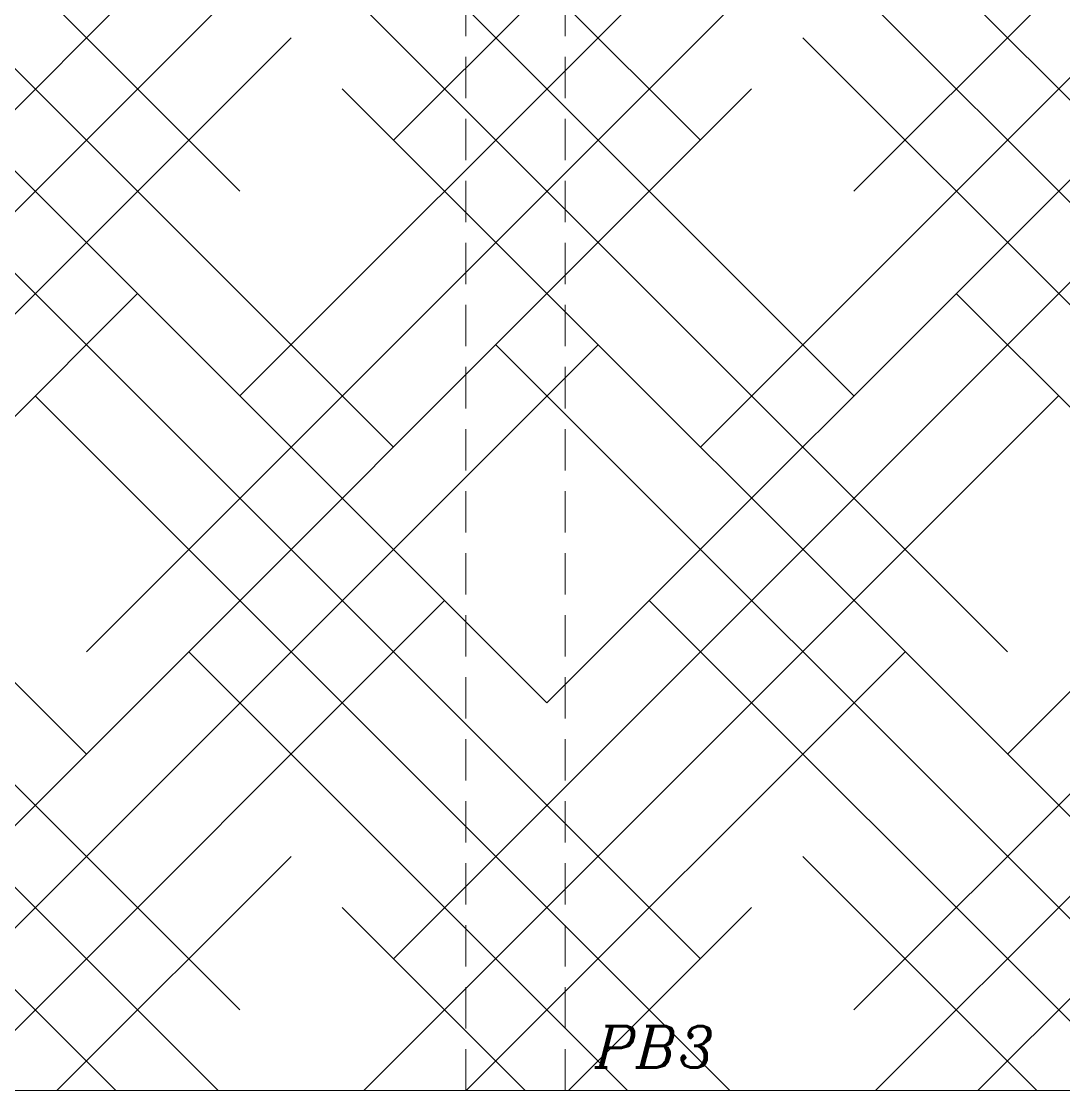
# Model space of a CAD drawing. Header units: millimetres. Extents: x 331487 to 517269, y 198509 to 399936.
# Drawn here: x 404491 to 407642, y 395004 to 398236 of the extents above; entities that cross this region are included whole.
import ezdxf

# ---------------------------------------------------------------- set-up
doc = ezdxf.new("R2010")
doc.units = ezdxf.units.MM
doc.header["$MEASUREMENT"] = 0
doc.linetypes.add('DASHED', pattern=[0.75, 0.5, -0.25])
doc.linetypes.add('DASHED2', pattern=[0.375, 0.25, -0.125])
doc.layers.add('9th_Sunk', color=251, linetype='DASHED', lineweight=5)
doc.layers.add('BEAM', color=1, linetype='Continuous', lineweight=5)
doc.styles.add('ITALICC', font='italicc', dxfattribs={"height": 0.3})

msp = doc.modelspace()

# ---------------------------------------------------------------- linework, layer by layer
at = {"layer": '9th_Sunk', "linetype": 'Continuous'}
for p, q in [((405151.8, 397722.9), (403338.2, 399536.5)), ((403759.7, 397258.8), (406037.3, 399536.5)), ((407008, 397104.1), (404575.6, 399536.5)), ((406543.9, 397877.5), (404885, 399536.5)), ((405151.8, 397104.1), (407584.1, 399536.5)), ((405615.8, 397877.5), (407274.8, 399536.5)), ((408400.1, 397258.8), (406122.4, 399536.5)), ((407008, 397722.9), (408821.6, 399536.5)), ((405615.8, 396949.5), (403141, 399424.3)), ((406543.9, 396949.5), (409018.8, 399424.3)), ((403295.6, 396485.4), (405770.5, 398960.3)), ((408864.1, 396485.4), (406389.2, 398960.3)), ((404687.8, 396330.8), (407162.6, 398805.6)), ((407472, 396330.8), (404997.1, 398805.6)), ((406079.9, 396176.1), (403605, 398650.9)), ((406079.9, 396176.1), (408554.8, 398650.9)), ((404687.8, 396021.4), (402212.9, 398496.3)), ((407472, 396021.4), (409946.9, 398496.3)), ((402831.6, 395712), (405306.5, 398186.9)), ((409328.1, 395712), (406853.3, 398186.9)), ((404223.7, 395557.4), (406698.6, 398032.2)), ((407936, 395557.4), (405461.2, 398032.2)), ((406543.9, 395402.7), (404069, 397877.5)), ((405615.8, 395402.7), (408090.7, 397877.5)), ((405151.8, 395248), (402676.9, 397722.9)), ((407008, 395248), (409482.8, 397722.9)), ((402433, 395004), (404842.4, 397413.5)), ((409726.8, 395004), (407317.3, 397413.5)), ((403979.7, 395004), (406234.6, 397258.8)), ((408180, 395004), (405925.2, 397258.8)), ((406633.2, 395004), (404533.1, 397104.1)), ((405526.5, 395004), (407626.7, 397104.1)), ((405086.4, 395004), (403141, 396949.5)), ((407073.3, 395004), (409018.8, 396949.5)), ((404289.1, 395004), (405770.5, 396485.4)), ((407870.6, 395004), (406389.2, 396485.4)), ((406323.9, 395004), (404997.1, 396330.8)), ((405835.9, 395004), (407162.6, 396330.8)), ((404777.1, 395004), (403605, 396176.1)), ((407382.7, 395004), (408554.8, 396176.1)), ((404598.5, 395004), (405306.5, 395712)), ((407561.3, 395004), (406853.3, 395712)), ((406014.5, 395004), (405461.2, 395557.4)), ((406145.3, 395004), (406698.6, 395557.4))]:
    msp.add_line(p, q, dxfattribs=at)
at = {"layer": 'BEAM', "linetype": 'DASHED2', "ltscale": 500}
for p, q in [((405835.1, 395004), (405835.1, 399536.5)), ((406135.1, 395004), (406135.1, 399536.5))]:
    msp.add_line(p, q, dxfattribs=at)
at = {"layer": 'BEAM', "ltscale": 750}
for p, q in [((403650.1, 395004), (405835.1, 395004)), ((405835.1, 395004), (408770.1, 395004))]:
    msp.add_line(p, q, dxfattribs=at)

# ---------------------------------------------------------------- texts
at = {"color": 3, "linetype": 'Continuous', "style": 'ITALICC'}
msp.add_attdef('PB3', (406225, 395074.1), '', height=125, dxfattribs=at)

doc.saveas('drawing.dxf')
